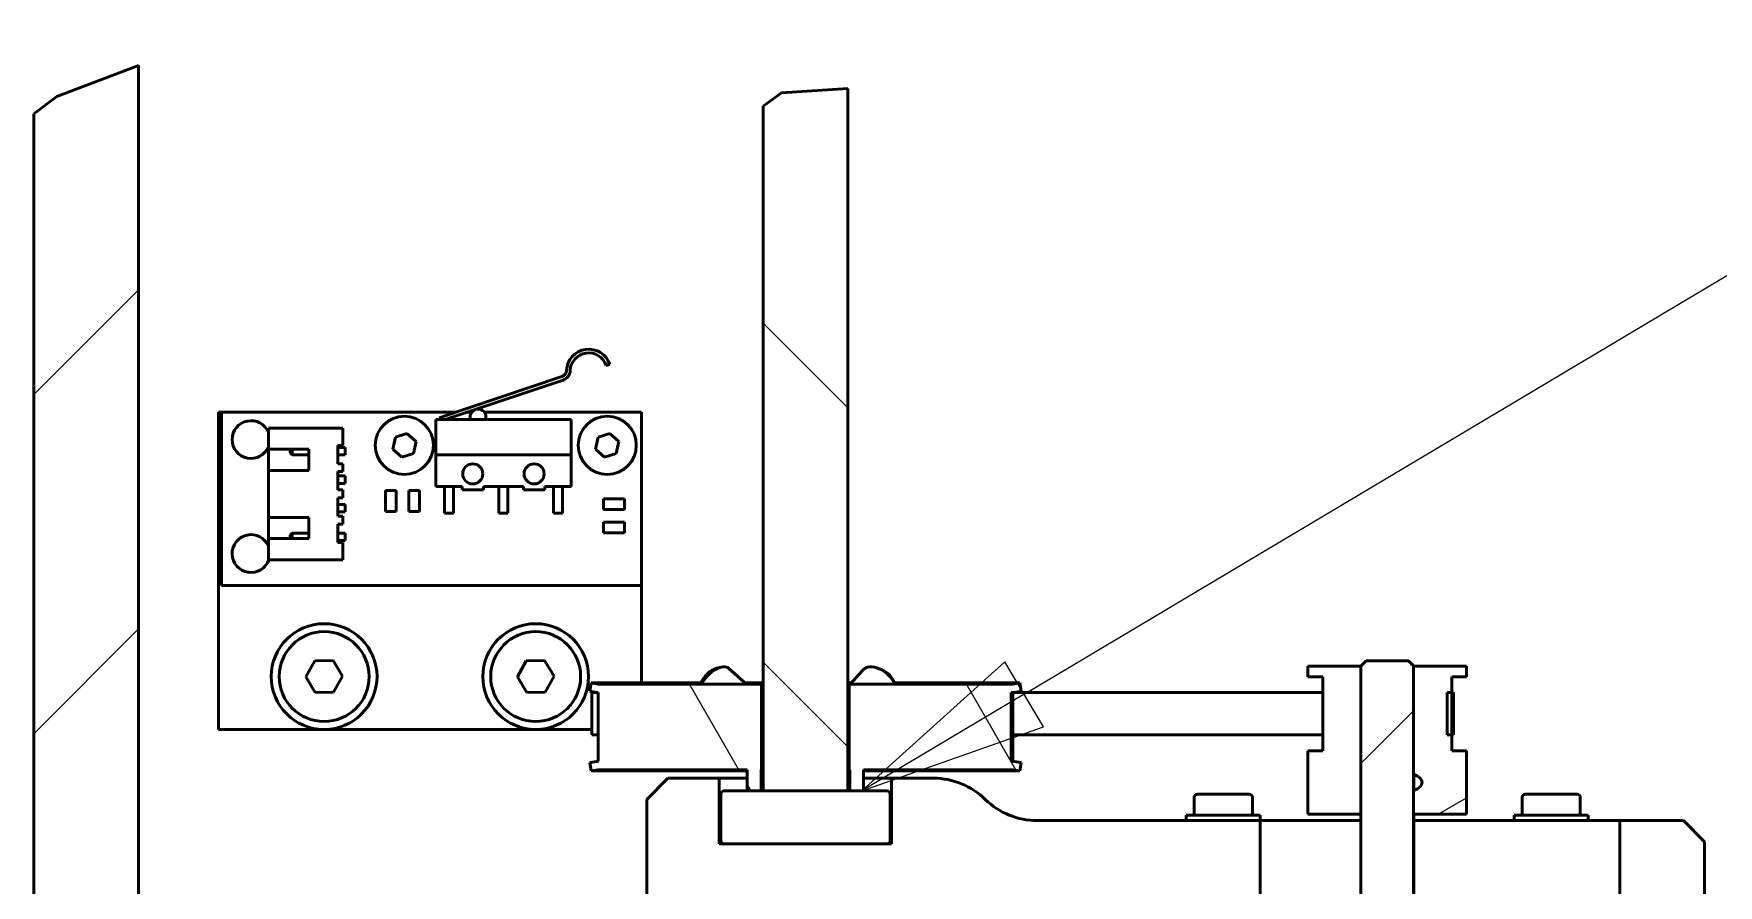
# Model space of a CAD drawing. Header units: millimetres. Extents: x -2829 to 3000, y -2259 to 2421.
# Drawn here: x 1245.1 to 1404.3, y 1391.1 to 1471.6 of the extents above; entities that cross this region are included whole.
import ezdxf

# ---------------------------------------------------------------- set-up
doc = ezdxf.new("R2010")
doc.units = ezdxf.units.MM
doc.header["$LTSCALE"] = 7.142857
for name, color, linetype, lineweight in [('Break Line (ISO)', 7, 'Continuous', 50), ('Hatch (ISO)', 7, 'Continuous', 18), ('Symbol (ISO)', 7, 'Continuous', 25), ('Visible (ISO)', 7, 'Continuous', 50)]:
    doc.layers.add(name, color=color, linetype=linetype, lineweight=lineweight)
pattern_1 = [(45, (0, 0), (-16.03617, 16.03617), [])]

# ---------------------------------------------------------------- blocks, each defined once
blk = doc.blocks.new('Balloon18')
at = {"layer": 'Symbol (ISO)'}
for p, q in [((187.414, 197.28), (202.342, 206.176)), ((187.158, 197.71), (185.267, 196)), ((187.67, 196.85), (187.158, 197.71)), ((187.414, 197.28), (185.267, 196)), ((185.267, 196), (187.67, 196.85))]:
    blk.add_line(p, q, dxfattribs=at)
at = {"layer": 'Symbol (ISO)', "flags": 128}
blk.add_lwpolyline([(187.158, 197.71), (185.267, 196)], dxfattribs=at)
at = {"layer": 'Symbol (ISO)'}
blk.add_solid([(187.158, 197.71), (185.267, 196), (187.67, 196.85), (187.158, 197.71)], dxfattribs=at)

msp = doc.modelspace()

# ---------------------------------------------------------------- hatches: boundary and pattern name
at = {"layer": 'Hatch (ISO)'}
h = msp.add_hatch(dxfattribs=at)
h.set_pattern_fill('ANSI31', color=256, scale=181.428571, style=0)
h.set_pattern_definition(pattern_1)
h.paths.add_polyline_path([(1247.236, 1465.681), (1245.051, 1464.023), (1245.051, 1313.801), (1245.051, 1304.601), (1245.051, 1304.201), (1254.967, 1304.201), (1254.967, 1304.601), (1254.967, 1313.801), (1254.967, 1468.589)])
h = msp.add_hatch(dxfattribs=at)
h.set_pattern_fill('ANSI31', color=256, scale=181.428571, angle=90.00021, style=0)
h.set_pattern_definition([(135.0002, (0, 0), (-16.0361, -16.03623), [])])
h.paths.add_polyline_path([(1314.012, 1400.001), (1315.487, 1400.001), (1322.006, 1400.001), (1322.006, 1466.423), (1315.759, 1466.029), (1314.012, 1464.751)])
h = msp.add_hatch(dxfattribs=at)
h.set_pattern_fill('ANSI31', color=256, scale=181.428571, style=0)
h.set_pattern_definition(pattern_1)
edge = h.paths.add_edge_path()
edge.add_line((1369.012, 1381.301), (1369.012, 1378.301))
edge.add_line((1369.012, 1378.301), (1368.512, 1377.801))
edge.add_line((1368.512, 1377.801), (1358.11, 1377.801))
edge.add_line((1358.11, 1377.801), (1357.61, 1377.301))
edge.add_line((1357.61, 1377.301), (1357.61, 1357.801))
edge.add_line((1357.61, 1357.801), (1358.11, 1357.301))
edge.add_line((1358.11, 1357.301), (1368.512, 1357.301))
edge.add_line((1368.512, 1357.301), (1369.012, 1356.801))
edge.add_line((1369.012, 1356.801), (1369.012, 1354.801))
edge.add_line((1369.012, 1354.801), (1370.214, 1354.801))
edge.add_line((1370.214, 1354.801), (1370.514, 1354.801))
edge.add_line((1370.514, 1354.801), (1370.514, 1354.501))
edge.add_line((1370.514, 1354.501), (1370.514, 1350.101))
edge.add_line((1370.514, 1350.101), (1370.514, 1349.301))
edge.add_spline(control_points=[(1370.514, 1349.301), (1370.793, 1349.023), (1371.015, 1348.801)], knot_values=[0, 0, 0, 0.0708025, 0.0708025, 0.0708025], weights=[1, 1.0062633, 1], degree=2, periodic=0)
edge.add_line((1371.015, 1348.801), (1375.003, 1348.801))
edge.add_spline(control_points=[(1375.003, 1348.801), (1375.225, 1349.023), (1375.504, 1349.301)], knot_values=[0, 0, 0, 0.0708025, 0.0708025, 0.0708025], weights=[1, 1.0062633, 1], degree=2, periodic=0)
edge.add_line((1375.504, 1349.301), (1375.504, 1350.102))
edge.add_line((1375.504, 1350.102), (1375.504, 1354.5))
edge.add_line((1375.504, 1354.5), (1375.504, 1354.801))
edge.add_line((1375.504, 1354.801), (1375.804, 1354.801))
edge.add_line((1375.804, 1354.801), (1377.006, 1354.801))
edge.add_line((1377.006, 1354.801), (1377.006, 1356.801))
edge.add_line((1377.006, 1356.801), (1377.506, 1357.301))
edge.add_line((1377.506, 1357.301), (1387.908, 1357.301))
edge.add_line((1387.908, 1357.301), (1388.408, 1357.801))
edge.add_line((1388.408, 1357.801), (1388.408, 1377.301))
edge.add_line((1388.408, 1377.301), (1387.908, 1377.801))
edge.add_line((1387.908, 1377.801), (1377.506, 1377.801))
edge.add_line((1377.506, 1377.801), (1377.006, 1378.301))
edge.add_line((1377.006, 1378.301), (1377.006, 1381.301))
edge.add_line((1377.006, 1381.301), (1375.804, 1381.301))
edge.add_line((1375.804, 1381.301), (1375.504, 1381.301))
edge.add_line((1375.504, 1381.301), (1375.504, 1381.601))
edge.add_line((1375.504, 1381.601), (1375.504, 1386.001))
edge.add_line((1375.504, 1386.001), (1375.504, 1397.801))
edge.add_line((1375.504, 1397.801), (1375.504, 1400.027))
edge.add_line((1375.504, 1400.027), (1375.504, 1401.575))
edge.add_line((1375.504, 1401.575), (1375.504, 1411.801))
edge.add_spline(control_points=[(1375.504, 1411.801), (1375.225, 1412.079), (1375.003, 1412.301)], knot_values=[0, 0, 0, 0.0708025, 0.0708025, 0.0708025], weights=[1, 1.0062633, 1], degree=2, periodic=0)
edge.add_line((1375.003, 1412.301), (1371.015, 1412.301))
edge.add_spline(control_points=[(1371.015, 1412.301), (1370.793, 1412.079), (1370.514, 1411.801)], knot_values=[0, 0, 0, 0.0708025, 0.0708025, 0.0708025], weights=[1, 1.0062633, 1], degree=2, periodic=0)
edge.add_line((1370.514, 1411.801), (1370.514, 1397.801))
edge.add_line((1370.514, 1397.801), (1370.514, 1386.001))
edge.add_line((1370.514, 1386.001), (1370.514, 1381.603))
edge.add_line((1370.514, 1381.603), (1370.514, 1381.301))
edge.add_line((1370.514, 1381.301), (1370.214, 1381.301))
edge.add_line((1370.214, 1381.301), (1369.012, 1381.301))
h = msp.add_hatch(dxfattribs=at)
h.set_pattern_fill('ANSI31', color=256, scale=181.428571, angle=-14.99998, style=0)
h.set_pattern_definition([(30, (0, 0), (-11.3393, 19.64021), [])])
edge = h.paths.add_edge_path()
edge.add_line((1375.504, 1400.027), (1375.504, 1397.801))
edge.add_line((1375.504, 1397.801), (1380.507, 1397.801))
edge.add_line((1380.507, 1397.801), (1380.507, 1403.801))
edge.add_line((1380.507, 1403.801), (1379.107, 1403.801))
edge.add_line((1379.107, 1403.801), (1379.107, 1405.301))
edge.add_line((1379.107, 1405.301), (1379.107, 1409.301))
edge.add_line((1379.107, 1409.301), (1379.107, 1410.801))
edge.add_line((1379.107, 1410.801), (1380.507, 1410.801))
edge.add_line((1380.507, 1410.801), (1380.507, 1411.801))
edge.add_line((1380.507, 1411.801), (1375.504, 1411.801))
edge.add_line((1375.504, 1411.801), (1375.504, 1401.575))
edge.add_ellipse((1372.553, 1400.801), major_axis=(3.757, 0), ratio=0.332718, start_angle=321.75313, end_angle=398.24687, ccw=False)
h.paths.add_polyline_path([(1370.514, 1397.801), (1370.514, 1411.801), (1365.511, 1411.801), (1365.511, 1410.801), (1366.911, 1410.801), (1366.911, 1403.801), (1365.511, 1403.801), (1365.511, 1397.801)])
h = msp.add_hatch(dxfattribs=at)
h.set_pattern_fill('ANSI31', color=256, scale=181.428571, angle=75.00018, style=0)
h.set_pattern_definition([(120.0002, (0, 0), (-19.64018, -11.33935), [])])
edge = h.paths.add_edge_path()
edge.add_line((1337.603, 1402.801), (1337.464, 1402.801))
edge.add_line((1337.464, 1402.801), (1337.464, 1409.301))
edge.add_line((1337.464, 1409.301), (1337.603, 1409.301))
edge.add_spline(control_points=[(1337.603, 1409.301), (1337.647, 1409.301), (1337.694, 1409.305), (1337.742, 1409.313)], knot_values=[0.3554371, 0.3554371, 0.3554371, 0.3554371, 0.3686476, 0.3686476, 0.3686476, 0.3686476], degree=3, periodic=0)
edge.add_line((1337.742, 1409.313), (1338.403, 1409.43))
edge.add_line((1338.403, 1409.43), (1338.264, 1410.218))
edge.add_line((1338.264, 1410.218), (1337.603, 1410.101))
edge.add_line((1337.603, 1410.101), (1322.156, 1410.101))
edge.add_line((1322.156, 1410.101), (1322.156, 1402.001))
edge.add_line((1322.156, 1402.001), (1322.206, 1402.001))
edge.add_line((1322.206, 1402.001), (1322.206, 1400.001))
edge.add_line((1322.206, 1400.001), (1323.507, 1400.001))
edge.add_line((1323.507, 1400.001), (1323.507, 1402.001))
edge.add_line((1323.507, 1402.001), (1337.603, 1402.001))
edge.add_line((1337.603, 1402.001), (1338.264, 1401.885))
edge.add_line((1338.264, 1401.885), (1338.403, 1402.673))
edge.add_line((1338.403, 1402.673), (1337.742, 1402.789))
edge.add_spline(control_points=[(1337.742, 1402.789), (1337.694, 1402.797), (1337.647, 1402.801), (1337.603, 1402.801)], knot_values=[0.1052684, 0.1052684, 0.1052684, 0.1052684, 0.1184789, 0.1184789, 0.1184789, 0.1184789], degree=3, periodic=0)
edge = h.paths.add_edge_path()
edge.add_spline(control_points=[(1298.415, 1402.801), (1298.371, 1402.801), (1298.324, 1402.797), (1298.276, 1402.789)], knot_values=[0.3554371, 0.3554371, 0.3554371, 0.3554371, 0.3686476, 0.3686476, 0.3686476, 0.3686476], degree=3, periodic=0)
edge.add_line((1298.276, 1402.789), (1297.615, 1402.673))
edge.add_line((1297.615, 1402.673), (1297.754, 1401.885))
edge.add_line((1297.754, 1401.885), (1298.415, 1402.001))
edge.add_line((1298.415, 1402.001), (1312.511, 1402.001))
edge.add_line((1312.511, 1402.001), (1312.511, 1400.001))
edge.add_line((1312.511, 1400.001), (1313.812, 1400.001))
edge.add_line((1313.812, 1400.001), (1313.812, 1402.001))
edge.add_line((1313.812, 1402.001), (1313.862, 1402.001))
edge.add_line((1313.862, 1402.001), (1313.862, 1410.101))
edge.add_line((1313.862, 1410.101), (1298.415, 1410.101))
edge.add_line((1298.415, 1410.101), (1297.754, 1410.218))
edge.add_line((1297.754, 1410.218), (1297.615, 1409.43))
edge.add_line((1297.615, 1409.43), (1298.276, 1409.313))
edge.add_spline(control_points=[(1298.276, 1409.313), (1298.324, 1409.305), (1298.371, 1409.301), (1298.415, 1409.301)], knot_values=[0.1052684, 0.1052684, 0.1052684, 0.1052684, 0.1184789, 0.1184789, 0.1184789, 0.1184789], degree=3, periodic=0)
edge.add_line((1298.415, 1409.301), (1298.415, 1405.301))
edge.add_line((1298.415, 1405.301), (1298.415, 1402.801))
h = msp.add_hatch(dxfattribs=at)
h.set_pattern_fill('ANSI31', color=256, scale=181.428571, angle=105.00025, style=0)
h.set_pattern_definition([(150.0002, (0, 0), (-11.3392, -19.64027), [])])
h.paths.add_polyline_path([(1379.275, 1405.301), (1379.275, 1409.301), (1379.107, 1409.301), (1378.675, 1409.301), (1378.675, 1405.301), (1379.107, 1405.301)])
h.paths.add_polyline_path([(1297.815, 1405.301), (1298.415, 1405.301), (1298.415, 1409.301), (1297.815, 1409.301)])
h = msp.add_hatch(dxfattribs=at)
h.set_pattern_fill('ANSI31', color=256, scale=181.428571, angle=14.99998, style=0)
h.set_pattern_definition([(60, (0, 0), (-19.64021, 11.3393), [])])
h.paths.add_polyline_path([(1308.009, 1329.206), (1298.009, 1329.206), (1298.009, 1324.201), (1308.009, 1324.201)])
h.paths.add_polyline_path([(1338.009, 1329.206), (1328.009, 1329.206), (1328.009, 1324.201), (1338.009, 1324.201)])
h.paths.add_polyline_path([(1403.009, 1395.201), (1401.009, 1397.201), (1395.008, 1397.201), (1395.008, 1387.301), (1403.009, 1387.301)])

# ---------------------------------------------------------------- linework, layer by layer
at = {"layer": 'Break Line (ISO)'}
for p, q in [((1254.967, 1468.589), (1247.236, 1465.681)), ((1247.236, 1465.681), (1245.051, 1464.023)), ((1315.759, 1466.029), (1314.012, 1464.751)), ((1322.006, 1466.423), (1315.759, 1466.029)), ((1322.009, 1466.423), (1322.006, 1466.423)), ((1314.012, 1464.751), (1314.009, 1464.749))]:
    msp.add_line(p, q, dxfattribs=at)
at = {"layer": 'Visible (ISO)'}
for p, q in [((1254.967, 1304.201), (1254.967, 1468.589)), ((1322.006, 1400.001), (1322.006, 1466.423)), ((1322.009, 1400.001), (1322.009, 1466.423)), ((1245.051, 1464.023), (1245.051, 1304.201)), ((1314.009, 1400.001), (1314.009, 1464.749)), ((1314.012, 1464.751), (1314.012, 1400.001)), ((1299.508, 1440.34), (1299.176, 1440.229)), ((1294.978, 1439.186), (1283.377, 1435.286)), ((1295.09, 1438.855), (1283.962, 1435.113)), ((1262.509, 1435.813), (1262.509, 1405.813)), ((1262.809, 1435.813), (1262.509, 1435.813)), ((1284.946, 1435.813), (1262.809, 1435.813)), ((1262.809, 1435.813), (1262.809, 1419.413)), ((1295.859, 1435.113), (1283.059, 1435.113)), ((1283.059, 1435.113), (1283.059, 1431.798)), ((1283.435, 1435.113), (1283.377, 1435.286)), ((1286.459, 1435.813), (1286.044, 1435.813)), ((1286.309, 1435.363), (1286.309, 1435.113)), ((1302.509, 1435.813), (1287.659, 1435.813)), ((1287.809, 1435.113), (1287.809, 1435.363)), ((1295.859, 1431.798), (1295.859, 1435.113)), ((1302.509, 1419.413), (1302.509, 1435.813)), ((1267.249, 1434.313), (1267.249, 1432.313)), ((1274.289, 1434.313), (1267.249, 1434.313)), ((1274.289, 1432.673), (1274.289, 1434.313)), ((1278.997, 1432.332), (1279.241, 1433.461)), ((1279.241, 1433.461), (1280.34, 1433.814)), ((1280.34, 1433.814), (1281.196, 1433.039)), ((1298.172, 1432.332), (1298.416, 1433.461)), ((1298.416, 1433.461), (1299.515, 1433.814)), ((1299.515, 1433.814), (1300.371, 1433.039)), ((1267.249, 1432.313), (1267.249, 1430.313)), ((1271.049, 1432.313), (1267.249, 1432.313)), ((1269.314, 1432.313), (1269.289, 1432.288)), ((1269.289, 1431.988), (1269.289, 1432.288)), ((1269.289, 1431.988), (1269.489, 1431.788)), ((1269.489, 1432.313), (1269.489, 1431.788)), ((1269.489, 1431.788), (1271.049, 1431.788)), ((1271.049, 1430.313), (1271.049, 1432.313)), ((1273.789, 1432.673), (1273.789, 1430.936)), ((1274.289, 1432.673), (1273.789, 1432.673)), ((1274.489, 1432.488), (1273.789, 1432.488)), ((1274.489, 1431.788), (1273.789, 1431.788)), ((1274.489, 1432.488), (1274.489, 1431.788)), ((1279.853, 1431.557), (1278.997, 1432.332)), ((1280.952, 1431.911), (1279.853, 1431.557)), ((1281.196, 1433.039), (1280.952, 1431.911)), ((1295.859, 1431.798), (1283.059, 1431.798)), ((1283.059, 1431.788), (1283.059, 1428.783)), ((1283.059, 1431.788), (1295.859, 1431.788)), ((1295.859, 1428.783), (1295.859, 1431.788)), ((1299.028, 1431.557), (1298.172, 1432.332)), ((1300.127, 1431.911), (1299.028, 1431.557)), ((1300.371, 1433.039), (1300.127, 1431.911)), ((1267.249, 1430.313), (1267.249, 1425.863)), ((1267.249, 1430.313), (1271.049, 1430.313)), ((1273.789, 1430.936), (1274.289, 1430.936)), ((1273.789, 1430.196), (1273.789, 1428.458)), ((1274.289, 1430.196), (1273.789, 1430.196)), ((1274.289, 1430.196), (1274.289, 1430.936)), ((1274.489, 1429.788), (1273.789, 1429.788)), ((1274.489, 1429.088), (1273.789, 1429.088)), ((1274.489, 1429.788), (1274.489, 1429.088)), ((1285.559, 1428.783), (1283.059, 1428.783)), ((1283.884, 1427.683), (1283.884, 1428.783)), ((1284.734, 1427.683), (1284.734, 1428.783)), ((1285.559, 1428.483), (1285.559, 1428.783)), ((1291.359, 1428.783), (1287.559, 1428.783)), ((1287.559, 1428.783), (1287.559, 1428.483)), ((1289.034, 1427.683), (1289.034, 1428.783)), ((1289.884, 1427.683), (1289.884, 1428.783)), ((1291.359, 1428.483), (1291.359, 1428.783)), ((1295.859, 1428.783), (1293.359, 1428.783)), ((1293.359, 1428.783), (1293.359, 1428.483)), ((1294.184, 1427.683), (1294.184, 1428.783)), ((1295.034, 1427.683), (1295.034, 1428.783)), ((1273.789, 1428.458), (1274.289, 1428.458)), ((1273.789, 1427.718), (1273.789, 1425.981)), ((1274.289, 1427.718), (1273.789, 1427.718)), ((1274.489, 1427.088), (1273.789, 1427.088)), ((1274.289, 1427.718), (1274.289, 1428.458)), ((1274.489, 1427.088), (1274.489, 1426.388)), ((1278.309, 1428.413), (1278.309, 1426.413)), ((1279.309, 1428.413), (1278.309, 1428.413)), ((1279.309, 1426.413), (1279.309, 1428.413)), ((1280.509, 1428.413), (1280.509, 1426.413)), ((1281.509, 1428.413), (1280.509, 1428.413)), ((1281.509, 1426.413), (1281.509, 1428.413)), ((1283.884, 1426.258), (1283.884, 1427.683)), ((1284.734, 1426.258), (1284.734, 1427.683)), ((1285.559, 1428.483), (1287.559, 1428.483)), ((1289.034, 1426.258), (1289.034, 1427.683)), ((1289.884, 1426.258), (1289.884, 1427.683)), ((1291.359, 1428.483), (1293.359, 1428.483)), ((1294.184, 1426.258), (1294.184, 1427.683)), ((1295.034, 1426.258), (1295.034, 1427.683)), ((1298.909, 1427.613), (1298.909, 1426.613)), ((1300.909, 1427.613), (1298.909, 1427.613)), ((1300.909, 1426.613), (1300.909, 1427.613)), ((1267.249, 1425.863), (1267.249, 1423.863)), ((1271.049, 1425.863), (1267.249, 1425.863)), ((1271.049, 1423.863), (1271.049, 1425.863)), ((1274.489, 1426.388), (1273.789, 1426.388)), ((1273.789, 1425.981), (1274.289, 1425.981)), ((1274.289, 1425.241), (1274.289, 1425.981)), ((1278.309, 1426.413), (1279.309, 1426.413)), ((1280.509, 1426.413), (1281.509, 1426.413)), ((1284.734, 1426.258), (1283.884, 1426.258)), ((1289.884, 1426.258), (1289.034, 1426.258)), ((1295.034, 1426.258), (1294.184, 1426.258)), ((1298.909, 1426.613), (1300.909, 1426.613)), ((1298.909, 1425.413), (1298.909, 1424.413)), ((1300.909, 1425.413), (1298.909, 1425.413)), ((1300.909, 1424.413), (1300.909, 1425.413)), ((1267.249, 1423.863), (1267.249, 1421.863)), ((1267.249, 1423.863), (1271.049, 1423.863)), ((1269.489, 1424.388), (1269.289, 1424.188)), ((1269.289, 1423.888), (1269.289, 1424.188)), ((1269.289, 1423.888), (1269.314, 1423.863)), ((1269.489, 1424.388), (1271.049, 1424.388)), ((1269.489, 1424.388), (1269.489, 1423.863)), ((1273.789, 1425.241), (1273.789, 1423.503)), ((1274.289, 1425.241), (1273.789, 1425.241)), ((1274.489, 1424.388), (1273.789, 1424.388)), ((1274.489, 1424.388), (1274.489, 1423.688)), ((1298.909, 1424.413), (1300.909, 1424.413)), ((1274.489, 1423.688), (1273.789, 1423.688)), ((1273.789, 1423.503), (1274.289, 1423.503)), ((1274.289, 1421.863), (1274.289, 1423.503)), ((1267.249, 1421.863), (1274.289, 1421.863)), ((1262.809, 1419.413), (1302.509, 1419.413)), ((1302.509, 1410.218), (1302.509, 1419.413)), ((1270.777, 1410.785), (1271.619, 1412.299)), ((1271.619, 1412.299), (1273.351, 1412.327)), ((1273.351, 1412.327), (1274.241, 1410.841)), ((1290.777, 1410.785), (1291.619, 1412.299)), ((1291.619, 1412.299), (1293.351, 1412.327)), ((1293.351, 1412.327), (1294.241, 1410.841)), ((1309.639, 1411.606), (1310.044, 1411.704)), ((1312.423, 1410.101), (1310.769, 1411.589)), ((1322.233, 1410.101), (1323.429, 1411.436)), ((1325.038, 1411.553), (1324.789, 1411.636)), ((1365.511, 1411.801), (1365.509, 1411.801)), ((1365.509, 1410.801), (1365.509, 1411.801)), ((1370.514, 1411.801), (1365.511, 1411.801)), ((1365.511, 1411.801), (1365.511, 1410.801)), ((1371.009, 1412.301), (1370.509, 1411.801)), ((1370.514, 1411.801), (1370.514, 1381.301)), ((1370.514, 1397.801), (1370.514, 1411.801)), ((1371.009, 1412.301), (1371.015, 1412.301)), ((1375.003, 1412.301), (1371.015, 1412.301)), ((1375.003, 1412.301), (1375.009, 1412.301)), ((1375.009, 1412.301), (1375.509, 1411.801)), ((1375.504, 1381.301), (1375.504, 1411.801)), ((1380.507, 1411.801), (1375.504, 1411.801)), ((1375.504, 1411.801), (1375.504, 1401.575)), ((1380.507, 1410.801), (1380.507, 1411.801)), ((1380.509, 1411.801), (1380.507, 1411.801)), ((1380.509, 1410.801), (1380.509, 1411.801)), ((1271.667, 1409.299), (1270.777, 1410.785)), ((1274.241, 1410.841), (1273.399, 1409.327)), ((1291.667, 1409.299), (1290.777, 1410.785)), ((1294.241, 1410.841), (1293.399, 1409.327)), ((1297.754, 1410.218), (1297.615, 1409.43)), ((1297.754, 1410.218), (1297.615, 1409.43)), ((1297.615, 1409.43), (1298.276, 1409.313)), ((1297.615, 1409.43), (1297.615, 1409.43)), ((1298.276, 1409.313), (1297.615, 1409.43)), ((1298.415, 1410.101), (1297.754, 1410.218)), ((1308.107, 1410.218), (1297.754, 1410.218)), ((1297.754, 1410.218), (1297.754, 1410.218)), ((1313.862, 1410.101), (1298.415, 1410.101)), ((1314.009, 1410.218), (1312.293, 1410.218)), ((1313.862, 1402.001), (1313.862, 1410.101)), ((1313.862, 1410.101), (1314.009, 1410.101)), ((1322.338, 1410.218), (1322.009, 1410.218)), ((1322.009, 1410.101), (1322.156, 1410.101)), ((1337.603, 1410.101), (1322.156, 1410.101)), ((1322.156, 1410.101), (1322.156, 1402.001)), ((1326.348, 1410.379), (1326.458, 1410.141)), ((1338.264, 1410.218), (1326.423, 1410.218)), ((1338.264, 1410.218), (1337.603, 1410.101)), ((1337.742, 1409.313), (1338.403, 1409.43)), ((1337.742, 1409.313), (1338.403, 1409.43)), ((1338.403, 1409.43), (1338.264, 1410.218)), ((1338.264, 1410.218), (1338.264, 1410.218)), ((1338.264, 1410.218), (1338.403, 1409.43)), ((1338.403, 1409.43), (1338.403, 1409.43)), ((1365.511, 1410.801), (1365.509, 1410.801)), ((1365.511, 1410.801), (1366.911, 1410.801)), ((1366.909, 1403.801), (1366.909, 1410.801)), ((1366.911, 1410.801), (1366.911, 1403.801)), ((1379.107, 1403.801), (1379.107, 1410.801)), ((1379.107, 1410.801), (1380.507, 1410.801)), ((1379.109, 1409.301), (1379.109, 1410.801)), ((1380.509, 1410.801), (1380.507, 1410.801)), ((1273.399, 1409.327), (1271.667, 1409.299)), ((1293.399, 1409.327), (1291.667, 1409.299)), ((1298.415, 1409.301), (1297.815, 1409.301)), ((1297.815, 1409.301), (1297.815, 1405.301)), ((1297.815, 1409.301), (1297.815, 1409.301)), ((1297.815, 1409.301), (1297.815, 1405.301)), ((1298.415, 1409.301), (1298.415, 1402.801)), ((1298.415, 1405.301), (1298.415, 1409.301)), ((1337.464, 1402.801), (1337.464, 1409.301)), ((1337.464, 1409.301), (1337.603, 1409.301)), ((1337.603, 1409.301), (1337.603, 1402.801)), ((1337.603, 1409.301), (1366.909, 1409.301)), ((1379.275, 1409.301), (1378.675, 1409.301)), ((1378.675, 1409.301), (1378.675, 1405.301)), ((1379.275, 1405.301), (1379.275, 1409.301)), ((1379.275, 1409.301), (1379.277, 1409.301)), ((1379.277, 1409.301), (1379.277, 1405.301)), ((1262.509, 1405.813), (1297.815, 1405.813)), ((1297.815, 1405.301), (1298.415, 1405.301)), ((1297.815, 1405.301), (1297.815, 1405.301)), ((1298.415, 1405.301), (1298.415, 1402.801)), ((1337.603, 1405.301), (1366.909, 1405.301)), ((1378.675, 1405.301), (1379.275, 1405.301)), ((1379.109, 1403.801), (1379.109, 1405.301)), ((1379.275, 1405.301), (1379.277, 1405.301)), ((1365.511, 1403.801), (1365.509, 1403.801)), ((1365.509, 1397.801), (1365.509, 1403.801)), ((1366.911, 1403.801), (1365.511, 1403.801)), ((1365.511, 1403.801), (1365.511, 1397.801)), ((1380.507, 1403.801), (1379.107, 1403.801)), ((1380.507, 1397.801), (1380.507, 1403.801)), ((1380.509, 1403.801), (1380.507, 1403.801)), ((1380.509, 1397.801), (1380.509, 1403.801)), ((1298.276, 1402.789), (1297.615, 1402.673)), ((1298.276, 1402.789), (1297.615, 1402.673)), ((1297.615, 1402.673), (1297.754, 1401.885)), ((1297.615, 1402.673), (1297.615, 1402.673)), ((1297.754, 1401.885), (1297.615, 1402.673)), ((1297.754, 1401.885), (1298.415, 1402.001)), ((1297.754, 1401.885), (1297.754, 1401.885)), ((1297.754, 1401.885), (1312.509, 1401.885)), ((1298.415, 1402.001), (1312.511, 1402.001)), ((1312.509, 1402.001), (1312.509, 1400.001)), ((1312.511, 1402.001), (1312.511, 1400.001)), ((1313.812, 1400.001), (1313.812, 1402.001)), ((1313.812, 1402.001), (1313.862, 1402.001)), ((1314.009, 1402.001), (1313.862, 1402.001)), ((1322.156, 1402.001), (1322.009, 1402.001)), ((1322.156, 1402.001), (1322.206, 1402.001)), ((1322.206, 1402.001), (1322.206, 1400.001)), ((1323.507, 1400.001), (1323.507, 1402.001)), ((1323.507, 1402.001), (1337.603, 1402.001)), ((1323.509, 1402.001), (1323.509, 1400.001)), ((1323.509, 1401.885), (1338.264, 1401.885)), ((1337.603, 1402.801), (1337.464, 1402.801)), ((1337.603, 1402.001), (1338.264, 1401.885)), ((1338.403, 1402.673), (1337.742, 1402.789)), ((1337.742, 1402.789), (1338.403, 1402.673)), ((1338.264, 1401.885), (1338.403, 1402.673)), ((1338.264, 1401.885), (1338.403, 1402.673)), ((1338.264, 1401.885), (1338.264, 1401.885)), ((1338.403, 1402.673), (1338.403, 1402.673)), ((1375.509, 1401.573), (1375.509, 1400.03)), ((1305.009, 1401.201), (1303.009, 1399.201)), ((1305.01, 1401.201), (1303.01, 1399.201)), ((1305.01, 1401.201), (1305.009, 1401.201)), ((1309.861, 1401.201), (1305.01, 1401.201)), ((1309.861, 1395.001), (1309.861, 1401.201)), ((1312.509, 1401.201), (1309.861, 1401.201)), ((1310.309, 1400.001), (1315.487, 1400.001)), ((1315.487, 1400.001), (1325.709, 1400.001)), ((1326.157, 1401.201), (1323.509, 1401.201)), ((1330.111, 1401.201), (1326.157, 1401.201)), ((1326.157, 1401.201), (1326.157, 1395.001)), ((1375.504, 1400.027), (1375.504, 1397.801)), ((1303.009, 1399.201), (1303.01, 1399.201)), ((1303.009, 1399.201), (1303.009, 1360.201)), ((1303.01, 1399.201), (1303.01, 1360.201)), ((1310.009, 1399.701), (1310.009, 1395.301)), ((1326.009, 1399.701), (1326.009, 1395.301)), ((1354.759, 1399.401), (1354.759, 1397.701)), ((1355.059, 1399.701), (1359.959, 1399.701)), ((1360.259, 1399.401), (1360.259, 1397.701)), ((1385.759, 1399.401), (1385.759, 1397.701)), ((1386.059, 1399.701), (1390.959, 1399.701)), ((1391.259, 1399.401), (1391.259, 1397.701)), ((1361.01, 1397.201), (1339.908, 1397.201)), ((1354.009, 1397.701), (1361.009, 1397.701)), ((1354.009, 1397.201), (1354.009, 1397.701)), ((1361.009, 1397.201), (1361.009, 1397.701)), ((1361.01, 1387.301), (1361.01, 1397.201)), ((1370.509, 1397.201), (1361.01, 1397.201)), ((1365.511, 1397.801), (1365.509, 1397.801)), ((1365.511, 1397.801), (1370.514, 1397.801)), ((1370.509, 1397.801), (1370.509, 1386.057)), ((1375.504, 1397.801), (1380.507, 1397.801)), ((1375.509, 1397.801), (1375.509, 1386.057)), ((1383.009, 1397.201), (1375.509, 1397.201)), ((1380.509, 1397.801), (1380.507, 1397.801)), ((1395.008, 1397.201), (1383.009, 1397.201)), ((1385.009, 1397.701), (1392.009, 1397.701)), ((1385.009, 1397.201), (1385.009, 1397.701)), ((1392.009, 1397.201), (1392.009, 1397.701)), ((1401.009, 1397.201), (1395.008, 1397.201)), ((1395.008, 1397.201), (1395.008, 1387.301)), ((1403.009, 1395.201), (1401.009, 1397.201)), ((1403.009, 1387.301), (1403.009, 1395.201)), ((1310.311, 1395.001), (1309.861, 1395.001)), ((1315.487, 1395.001), (1310.311, 1395.001)), ((1325.707, 1395.001), (1315.487, 1395.001)), ((1326.157, 1395.001), (1325.707, 1395.001))]:
    msp.add_line(p, q, dxfattribs=at)
for centre, radius in [((1280.096, 1432.686), 2.75), ((1299.271, 1432.686), 2.75), ((1286.559, 1429.983), 0.95), ((1292.359, 1429.983), 0.95), ((1272.509, 1410.813), 5), ((1292.509, 1410.813), 5), ((1272.509, 1410.813), 4.25), ((1292.509, 1410.813), 4.25)]:
    msp.add_circle(centre, radius, dxfattribs=at)
for centre, radius, start, end in [((1297.518, 1439.671), 2.1, 18.58372, 177.26003), ((1297.518, 1439.671), 1.75, 18.58372, 177.26003), ((1294.771, 1439.802), 0.65, 288.58372, 357.26003), ((1294.771, 1439.802), 1, 288.58372, 357.26003), ((1265.596, 1433.226), 1.787, 22.4106, 337.5894), ((1287.059, 1435.363), 0.75, 0, 180), ((1265.596, 1422.451), 1.787, 22.4106, 340.81185), ((1298.415, 1410.101), 0.8, 260, 270), ((1337.603, 1410.101), 0.8, 270, 280), ((1298.415, 1402.001), 0.8, 90, 100), ((1337.603, 1402.001), 0.8, 80, 90), ((1310.309, 1399.701), 0.3, 90, 180), ((1325.709, 1399.701), 0.3, 0, 90), ((1330.111, 1394.201), 7, 45.58469, 90), ((1339.908, 1404.201), 7, 225.58469, 270), ((1355.059, 1399.401), 0.3, 90, 180), ((1359.959, 1399.401), 0.3, 0, 90), ((1386.059, 1399.401), 0.3, 90, 180), ((1390.959, 1399.401), 0.3, 0, 90), ((1310.309, 1395.301), 0.3, 180, 270), ((1325.709, 1395.301), 0.3, 270, 0)]:
    msp.add_arc(centre, radius, start, end, dxfattribs=at)
for centre, major_axis, ratio, start_param, end_param in [((1309.157, 1410.348), (-1.05, -1.168), 0.5138686, 3.7838518, 5.3378381), ((1309.431, 1410.101), (1.337, 1.487), 0.5138686, 0, 2.003612), ((1324.918, 1410.101), (-1.49, 1.335), 0.6379257, 4.0936228, 6.2831853), ((1325.139, 1410.348), (-1.17, 1.048), 0.6379257, 4.1177834, 5.3069946), ((1314.899, 1405.185), (-1.337, -1.487), 0.5138686, 4.8091302, 4.8661652), ((1372.553, 1400.801), (3.757, 0), 0.332718, 5.6156515, 6.9507191)]:
    msp.add_ellipse(centre, major_axis=major_axis, ratio=ratio, start_param=start_param, end_param=end_param, dxfattribs=at)
for points in [[(1371.015, 1412.301), (1370.793, 1412.079), (1370.514, 1411.801)], [(1375.504, 1411.801), (1375.225, 1412.079), (1375.003, 1412.301)]]:
    msp.add_rational_spline(points, [1, 1.00626327479, 1], degree=2, dxfattribs=at)
for points in [[(1298.276, 1409.313), (1298.324, 1409.305), (1298.371, 1409.301), (1298.415, 1409.301)], [(1337.603, 1409.301), (1337.647, 1409.301), (1337.694, 1409.305), (1337.742, 1409.313)], [(1298.415, 1402.801), (1298.371, 1402.801), (1298.324, 1402.797), (1298.276, 1402.789)], [(1337.742, 1402.789), (1337.694, 1402.797), (1337.647, 1402.801), (1337.603, 1402.801)]]:
    msp.add_open_spline(points, degree=3, dxfattribs=at)

# ---------------------------------------------------------------- block references
at = {"layer": 'Symbol (ISO)', "xscale": 7.142857142857142, "yscale": 7.142857142857142, "zscale": 7.142857142857142}
msp.add_blockref('Balloon18', (0, 0), dxfattribs=at)

doc.saveas('drawing.dxf')
